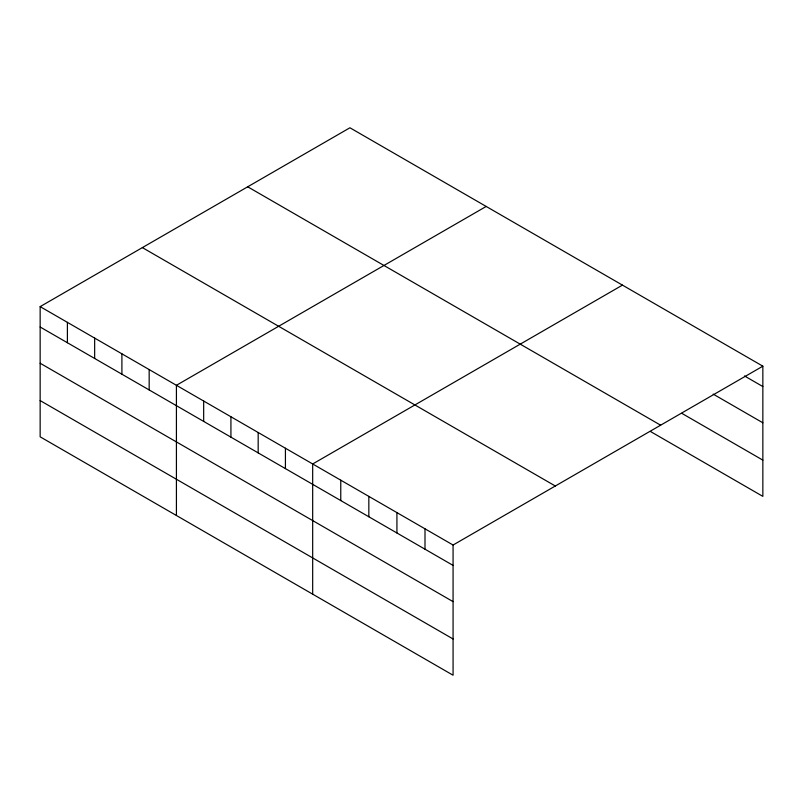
<?xml version="1.0" encoding="UTF-8"?>
<svg xmlns="http://www.w3.org/2000/svg" width="803" height="803" viewBox="0 0 803 803"><rect width="100%" height="100%" fill="white"/><g stroke="black" fill="none" stroke-linecap="round" stroke-linejoin="round"><path stroke-width="1.2" d="M40.15 306.626L453.073 545.026L453.073 675.223L40.15 436.822L40.15 306.626L349.927 127.777L762.85 366.178L762.85 496.374L650.53 431.532M486.186 206.451L176.419 385.299L176.419 515.486M622.455 285.125L312.678 463.973L312.678 594.16M453.073 545.026L762.85 366.178M744.491 375.955L762.85 386.554M713.174 394.112L762.85 422.79M681.857 413.364L762.85 460.129M247.695 186.798L660.628 425.199M142.372 247.605L555.305 486.006M40.15 327.002L453.073 565.402M40.15 363.237L453.073 601.638M40.15 400.577L453.073 638.977M424.998 528.816L424.998 549.182M396.923 512.605L396.923 532.971M368.838 496.395L368.838 516.761M340.763 480.184L340.763 500.55M285.426 448.235L285.426 468.611M258.175 432.506L258.175 452.872M230.923 416.767L230.923 437.143M203.671 401.038L203.671 421.404M149.167 369.561L149.167 389.937M121.905 353.832L121.905 374.198M94.654 338.093L94.654 358.469M67.402 322.364L67.402 342.73"/></g></svg>
